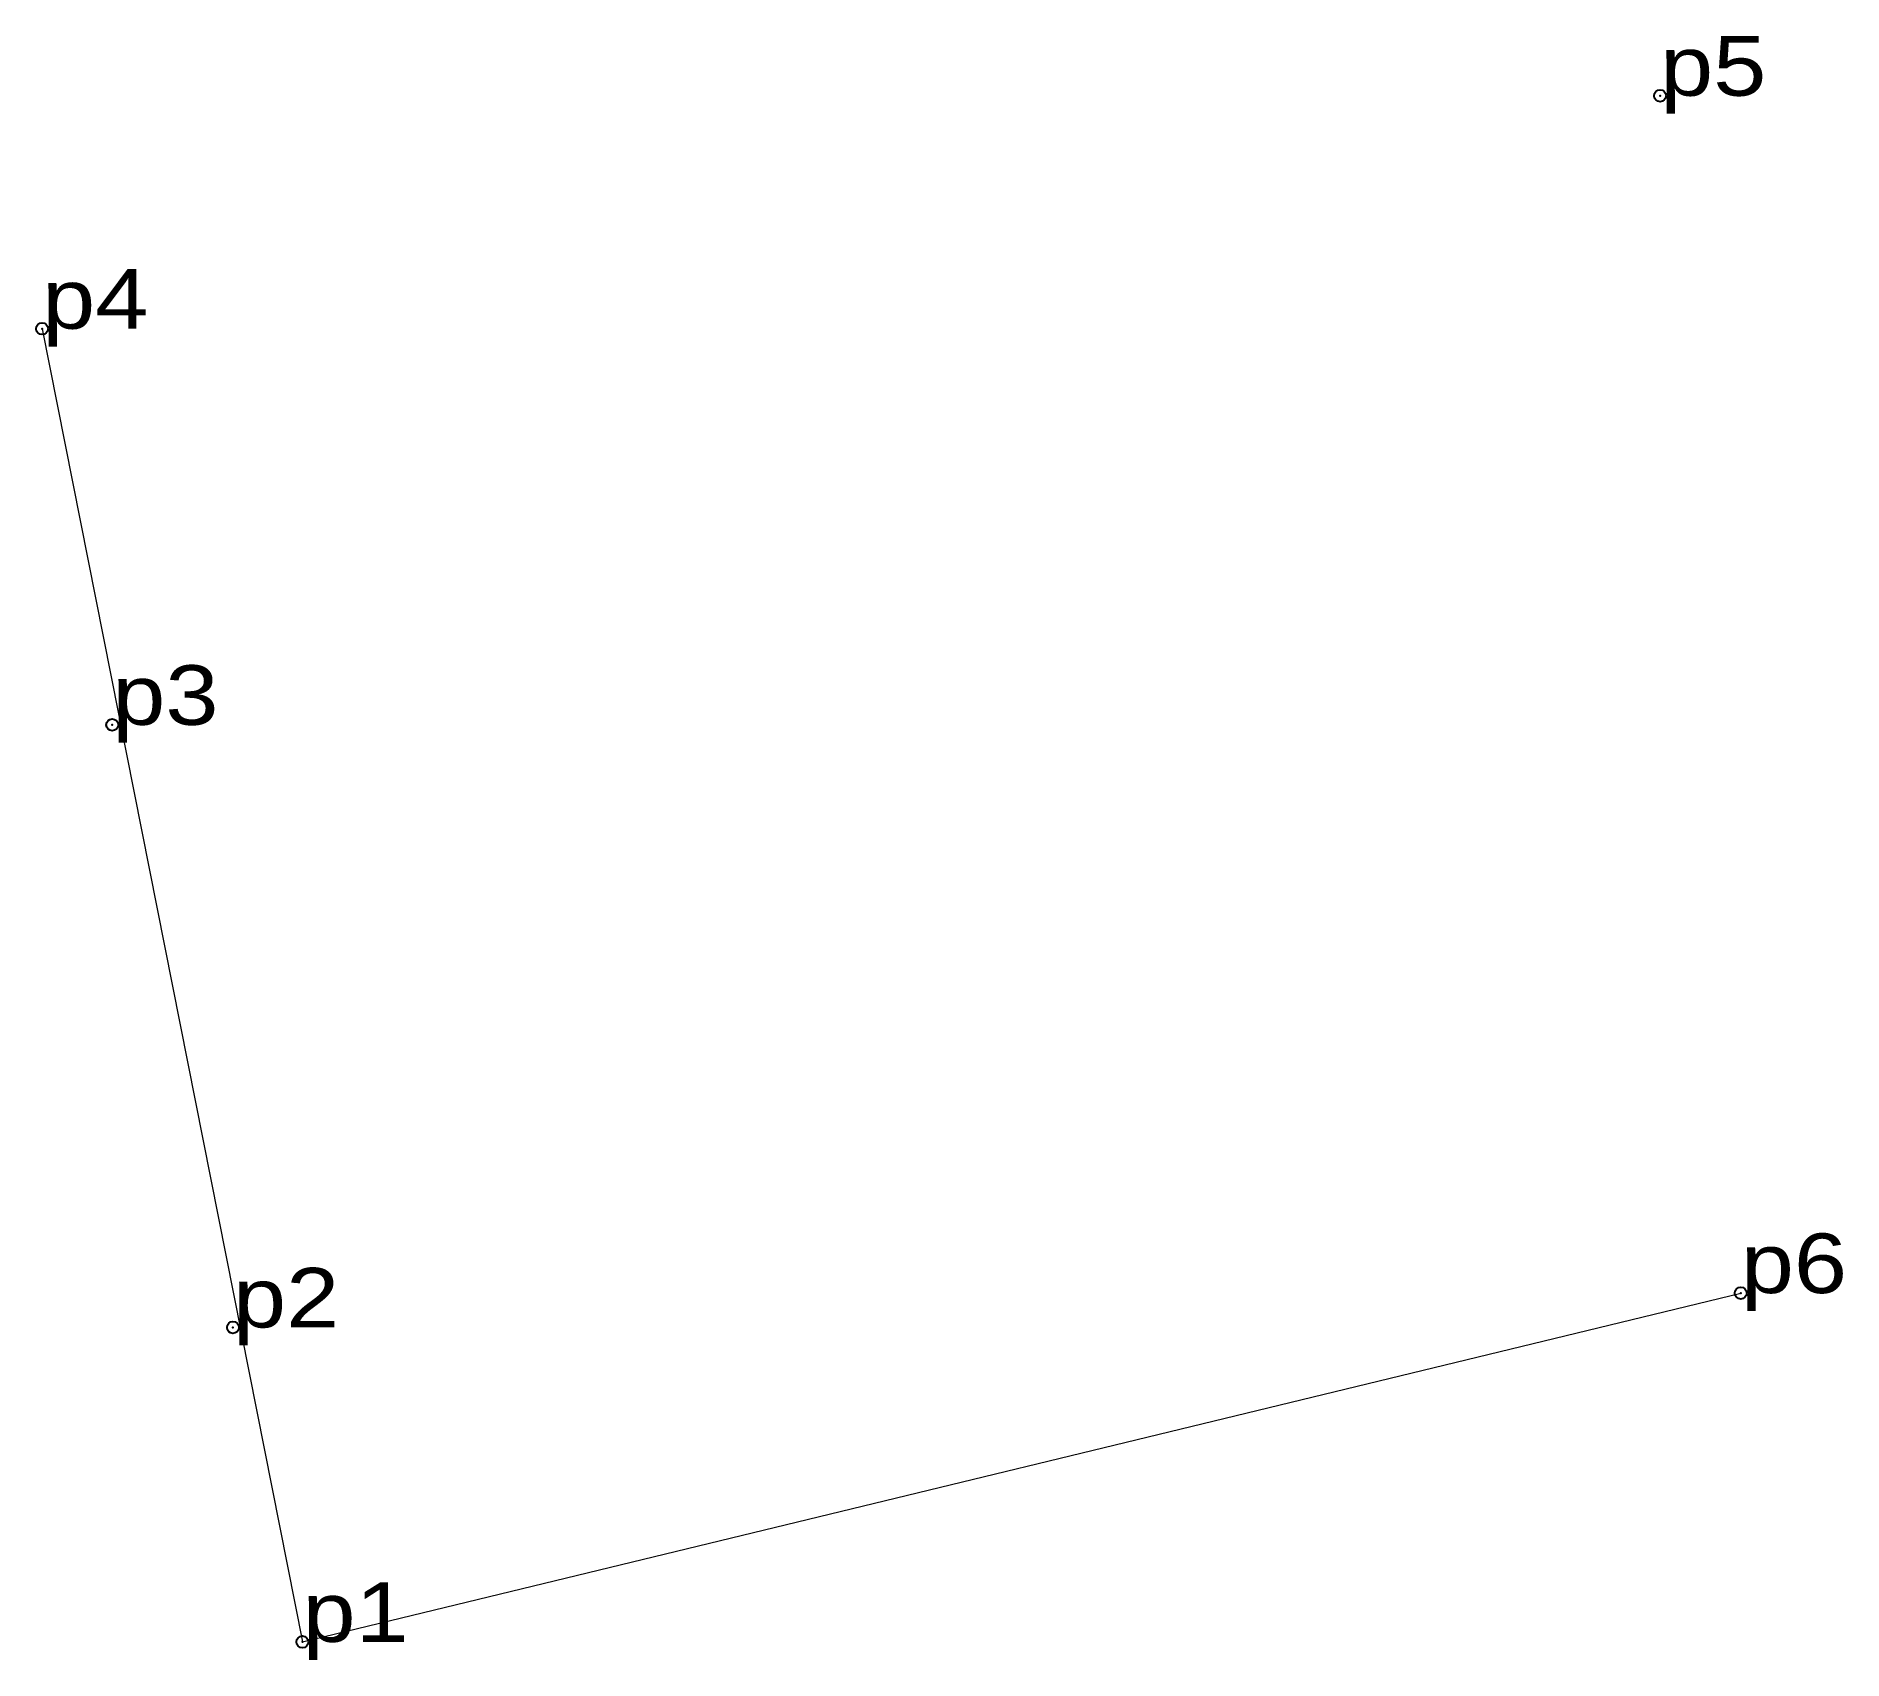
# Model space of a CAD drawing. Header units: metres. Extents: x 535651 to 547941, y 1836622 to 1838112.
# Drawn here: x 535650.9 to 535705.5, y 1837331.8 to 1837380.9 of the extents above.
import ezdxf

# ---------------------------------------------------------------- set-up
doc = ezdxf.new("R2010")
doc.units = ezdxf.units.M
doc.header["$LTSCALE"] = 0.72
doc.header["$PDMODE"] = 32
doc.header["$PDSIZE"] = 0.36
doc.layers.add('12', color=7, linetype='Continuous')
doc.layers.add('7', color=7, linetype='Continuous')
doc.layers.add('5', color=7, linetype='Continuous', lineweight=13)

msp = doc.modelspace()

# ---------------------------------------------------------------- linework, layer by layer
at = {"layer": '5'}
for p, q in [((535651.08, 1837372.04), (535658.95, 1837332.36)), ((535658.95, 1837332.36), (535702.43, 1837342.9))]:
    msp.add_line(p, q, dxfattribs=at)
at = {"layer": '7'}
for p in [(535699.99, 1837379.08), (535651.08, 1837372.04), (535653.2, 1837360.07), (535702.43, 1837342.9), (535656.85, 1837341.86), (535658.95, 1837332.36)]:
    msp.add_point(p, dxfattribs=at)

# ---------------------------------------------------------------- texts
at = {"layer": '12', "width": 1.2}
for s, p in [('p5', (535699.99, 1837379.08)), ('p4', (535651.08, 1837372.04)), ('p3', (535653.2, 1837360.07)), ('p6', (535702.43, 1837342.9)), ('p2', (535656.85, 1837341.86)), ('p1', (535658.95, 1837332.36))]:
    msp.add_text(s, height=1.8, dxfattribs=at).set_placement(p)

doc.saveas('drawing.dxf')
